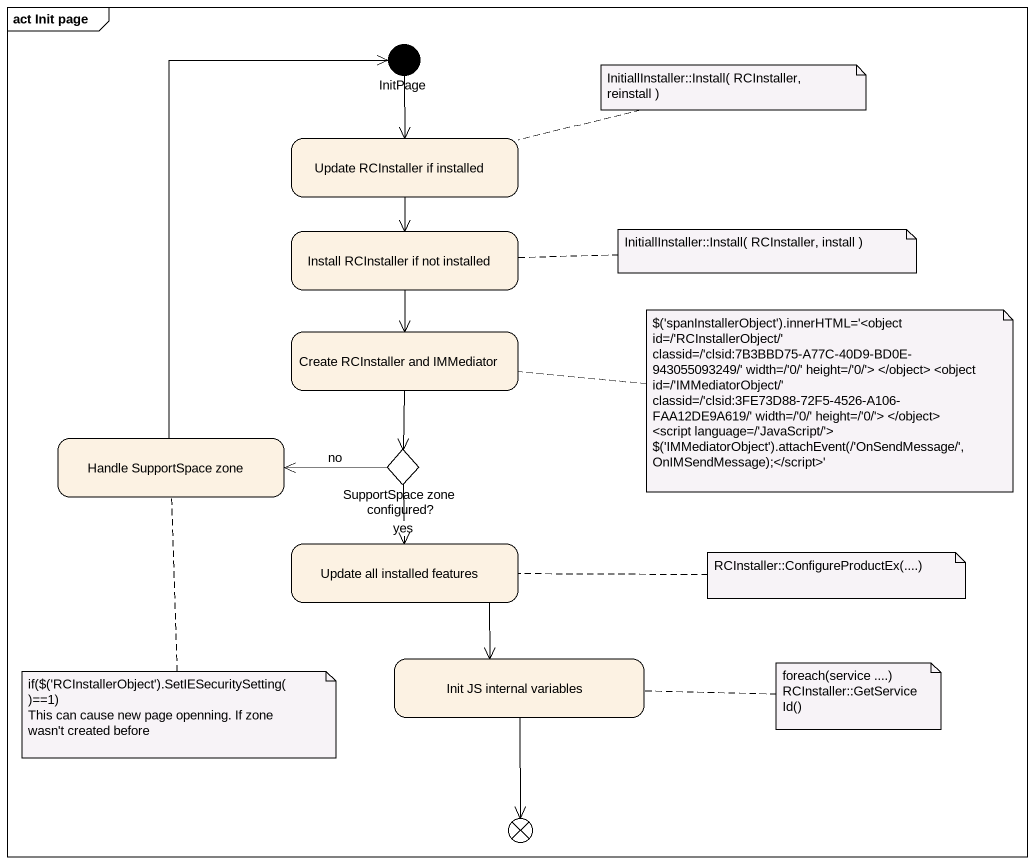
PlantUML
@startuml
mainframe act Init page
hide empty description
state InitPage <<start>>
state "Update RCInstaller if installed" as Update_RCInstaller_if
state "Install RCInstaller if not installed" as Install_RCInstaller_if_not
state "Create RCInstaller and IMMediator" as Create_RCInstaller_and
state "Handle SupportSpace zone" as Handle_SupportSpace_zone
state "SupportSpace zone configured?" as SupportSpace_zone_configured <<choice>>
state "Update all installed features" as Update_all_installed
state "Init JS internal variables" as Init_JS_internal_variables
state flowfinal1 <<end>>
InitPage --> Update_RCInstaller_if
Update_RCInstaller_if --> Install_RCInstaller_if_not
Install_RCInstaller_if_not --> Create_RCInstaller_and
Create_RCInstaller_and --> SupportSpace_zone_configured
Handle_SupportSpace_zone -up-> InitPage
SupportSpace_zone_configured -left-> Handle_SupportSpace_zone : no
SupportSpace_zone_configured --> Update_all_installed : yes
Update_all_installed --> Init_JS_internal_variables
Init_JS_internal_variables --> flowfinal1
note right of Update_RCInstaller_if : InitiallInstaller::Install( RCInstaller, reinstall )
note right of Install_RCInstaller_if_not : InitiallInstaller::Install( RCInstaller, install )
note right of Create_RCInstaller_and : $('spanInstallerObject').innerHTML='<object id=/'RCInstallerObject/' classid=/'clsid:7B3BBD75-A77C-40D9-BD0E-943055093249/' width=/'0/' height=/'0/'> </object> <object id=/'IMMediatorObject/' classid=/'clsid:3FE73D88-72F5-4526-A106-FAA12DE9A619/' width=/'0/' height=/'0/'> </object> <script language=/'JavaScript/'> $('IMMediatorObject').attachEvent(/'OnSendMessage/', OnIMSendMessage);</script>'
note right of Update_all_installed : RCInstaller::ConfigureProductEx(....)
note bottom of Handle_SupportSpace_zone
  if($('RCInstallerObject').SetIESecuritySetting()==1)
  This can cause new page openning. If zone wasn't created before
end note
note right of Init_JS_internal_variables
  foreach(service ....)
  RCInstaller::GetServiceId()
end note
@enduml
